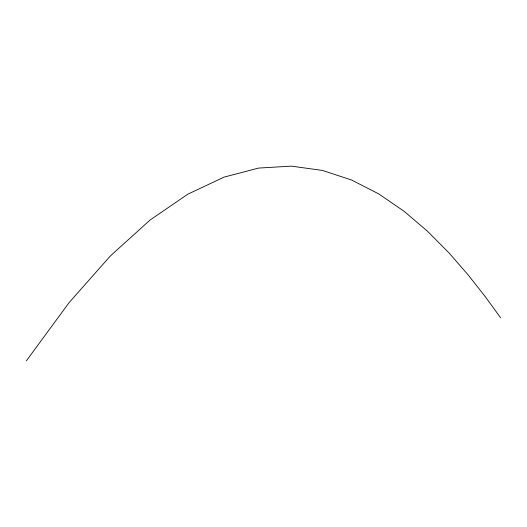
<?xml version="1.0" encoding="UTF-8"?>
<svg xmlns="http://www.w3.org/2000/svg" width="527" height="527" viewBox="0 0 527 527"><rect width="100%" height="100%" fill="white"/><g stroke="black" fill="none" stroke-linecap="round" stroke-linejoin="round"><path stroke-width="0.79" d="M26.35 360.857L69.136 302.577L110.347 255.97L149.938 220.134L187.875 194.147L224.12 177.098L258.638 168.067L291.398 166.143L322.346 170.419L351.463 179.964L378.696 193.877L404.025 211.241L427.397 231.142L448.787 252.67L468.147 274.896L485.446 296.918L500.65 317.827"/></g></svg>
